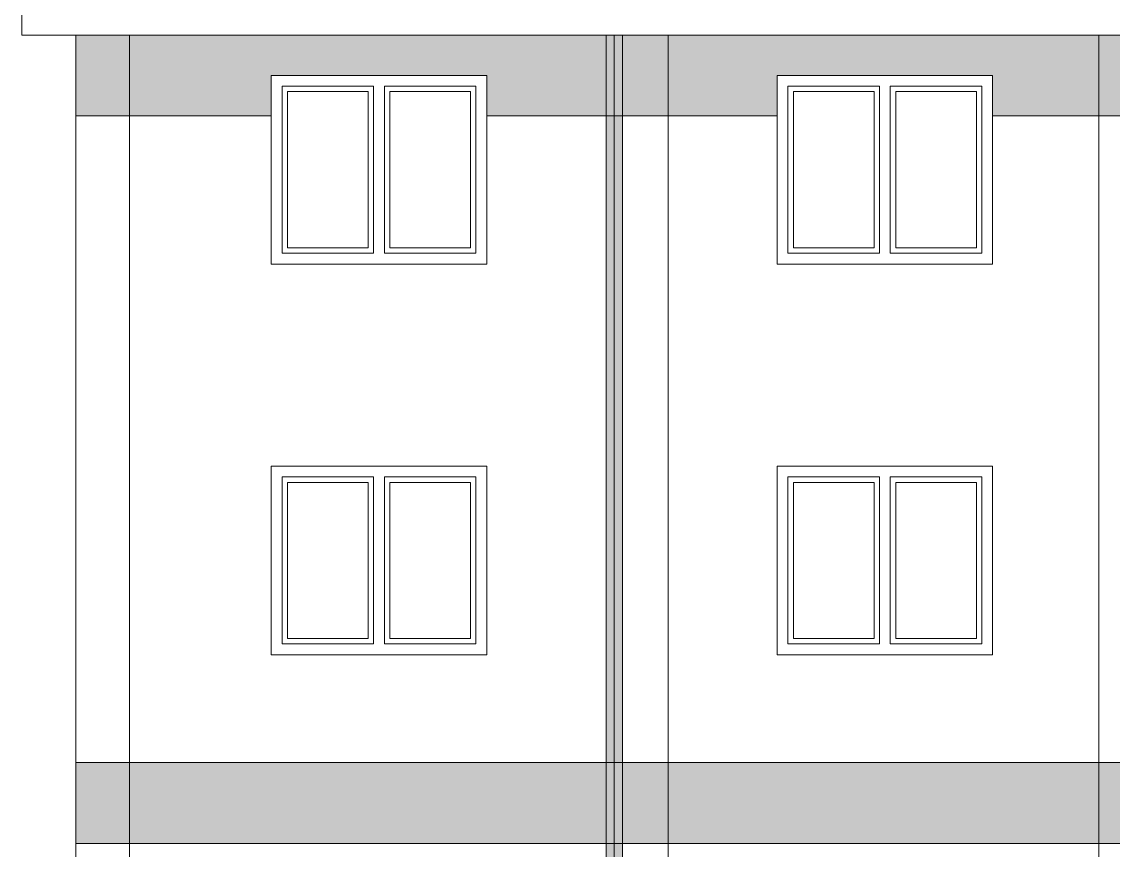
# Model space of a CAD drawing. Header units: feet. Extents: x 2791058 to 2855058, y -67651 to -18651.
# Drawn here: x 2802512 to 2806564, y -49677 to -46602 of the extents above; entities that cross this region are included whole.
import ezdxf

# ---------------------------------------------------------------- set-up
doc = ezdxf.new("R2010")
doc.units = ezdxf.units.FT
doc.header["$MEASUREMENT"] = 0
doc.linetypes.add('Hidden Line', pattern=[195.611112, 141.111112, -54.5])
doc.layers.add('Exterior walls', color=7, linetype='Continuous')
for name, color, linetype, lineweight in [('Exterior walls_Pen_No__1', 7, 'Continuous', 0), ('Exterior walls_Pen_No__80', 3, 'Continuous', 0), ('Lines_Pen_No__20', 1, 'Continuous', 0), ('Shell - Roof_Pen_No__21', 7, 'Continuous', 0)]:
    doc.layers.add(name, color=color, linetype=linetype, lineweight=lineweight)

# ---------------------------------------------------------------- blocks, each defined once
blk = doc.blocks.new('Wall_11', base_point=(2804681.6, -46651.5))
at = {"layer": 'Exterior walls', "linetype": 'Continuous', "lineweight": 0}
blk.add_hatch(color=255, dxfattribs=at).paths.add_polyline_path([(2804681.6, -46651.5), (2804681.6, -54319.8), (2804741.6, -54319.8), (2804741.6, -46651.5)])
at = {"layer": 'Exterior walls_Pen_No__1', "color": 7, "linetype": 'Continuous', "lineweight": 0, "flags": 128}
for points in [[(2804681.6, -46651.5), (2804681.6, -54319.8)], [(2804741.6, -46651.5), (2804681.6, -46651.5)], [(2804741.6, -54319.8), (2804741.6, -46651.5)]]:
    blk.add_lwpolyline(points, dxfattribs=at)

msp = doc.modelspace()

# ---------------------------------------------------------------- hatches: boundary and pattern name
at = {"layer": 'Exterior walls_Pen_No__80', "linetype": 'Continuous', "lineweight": 0, "true_color": 0x7fff7f}
for points in [[(2802711.6, -46651.5), (2802711.6, -46951.5), (2803437.8, -46951.5), (2803437.8, -46801.5), (2804237.8, -46801.5), (2804237.8, -46951.5), (2805316.6, -46951.5), (2805316.6, -46801.5), (2806116.6, -46801.5), (2806116.6, -46951.5), (2807133.1, -46951.5), (2807133.1, -46801.5), (2807933.1, -46801.5), (2807933.1, -46951.5), (2809039.6, -46951.5), (2809039.6, -46801.5), (2809839.6, -46801.5), (2809839.6, -46951.5), (2811179.2, -46951.5), (2811179.2, -46801.5), (2811979.2, -46801.5), (2811979.2, -46951.5), (2813126, -46951.5), (2813126, -46801.5), (2813926, -46801.5), (2813926, -46951.5), (2814921.5, -46951.5), (2814921.5, -46801.5), (2815721.5, -46801.5), (2815721.5, -46951.5), (2816839.5, -46951.5), (2816839.5, -46801.5), (2817639.5, -46801.5), (2817639.5, -46951.5), (2818311.6, -46951.5), (2818311.6, -46651.5)], [(2818311.6, -49351.8), (2802711.6, -49351.8), (2802711.6, -49651.8), (2818311.6, -49651.8)]]:
    msp.add_hatch(color=91, dxfattribs=at).paths.add_polyline_path(points)

# ---------------------------------------------------------------- linework, layer by layer
at = {"layer": 'Exterior walls_Pen_No__1', "color": 7, "linetype": 'Continuous', "lineweight": 0, "flags": 128}
msp.add_lwpolyline([(2818311.6, -46651.5), (2802711.6, -46651.5), (2802711.6, -46951.5), (2803437.8, -46951.5), (2803437.8, -46801.5), (2804237.8, -46801.5), (2804237.8, -46951.5), (2805316.6, -46951.5), (2805316.6, -46801.5), (2806116.6, -46801.5), (2806116.6, -46951.5), (2807133.1, -46951.5), (2807133.1, -46801.5), (2807933.1, -46801.5), (2807933.1, -46951.5), (2809039.6, -46951.5), (2809039.6, -46801.5), (2809839.6, -46801.5), (2809839.6, -46951.5), (2811179.2, -46951.5)], dxfattribs=at)
msp.add_lwpolyline([(2818311.6, -49351.8), (2802711.6, -49351.8), (2802711.6, -49651.8), (2818311.6, -49651.8)], close=True, dxfattribs=at)
at = {"layer": 'Lines_Pen_No__20', "color": 1, "linetype": 'Hidden Line', "lineweight": 0}
for p, q in [((2804237.8, -46801.5), (2803437.8, -46801.5)), ((2803437.8, -46871.5), (2803437.8, -46801.5)), ((2804237.8, -46871.5), (2804237.8, -46801.5)), ((2806116.6, -46801.5), (2805316.6, -46801.5)), ((2805316.6, -46871.5), (2805316.6, -46801.5)), ((2806116.6, -46871.5), (2806116.6, -46801.5)), ((2804237.8, -48251.5), (2803437.8, -48251.5)), ((2803437.8, -48321.5), (2803437.8, -48251.5)), ((2804237.8, -48321.5), (2804237.8, -48251.5)), ((2806116.6, -48251.5), (2805316.6, -48251.5)), ((2805316.6, -48321.5), (2805316.6, -48251.5)), ((2806116.6, -48321.5), (2806116.6, -48251.5))]:
    msp.add_line(p, q, dxfattribs=at)
at = {"layer": 'Lines_Pen_No__20', "color": 1, "linetype": 'Continuous', "lineweight": 0}
for p, q in [((2803817.8, -47461.5), (2803817.8, -46841.5)), ((2803857.8, -47461.5), (2803857.8, -46841.5)), ((2805696.6, -47461.5), (2805696.6, -46841.5)), ((2805736.6, -47461.5), (2805736.6, -46841.5)), ((2803797.8, -47441.5), (2803797.8, -46861.5)), ((2803877.8, -47441.5), (2803877.8, -46861.5)), ((2805676.6, -47441.5), (2805676.6, -46861.5)), ((2805756.6, -47441.5), (2805756.6, -46861.5)), ((2803817.8, -48911.5), (2803817.8, -48291.5)), ((2803857.8, -48911.5), (2803857.8, -48291.5)), ((2805696.6, -48911.5), (2805696.6, -48291.5)), ((2805736.6, -48911.5), (2805736.6, -48291.5)), ((2803797.8, -48891.5), (2803797.8, -48311.5)), ((2803877.8, -48891.5), (2803877.8, -48311.5)), ((2805676.6, -48891.5), (2805676.6, -48311.5)), ((2805756.6, -48891.5), (2805756.6, -48311.5))]:
    msp.add_line(p, q, dxfattribs=at)
for points in [[(2803437.8, -47501.5), (2804237.8, -47501.5), (2804237.8, -46801.5), (2803437.8, -46801.5)], [(2805316.6, -47501.5), (2806116.6, -47501.5), (2806116.6, -46801.5), (2805316.6, -46801.5)], [(2803437.8, -48951.5), (2804237.8, -48951.5), (2804237.8, -48251.5), (2803437.8, -48251.5)], [(2805316.6, -48951.5), (2806116.6, -48951.5), (2806116.6, -48251.5), (2805316.6, -48251.5)]]:
    msp.add_lwpolyline(points, close=True, dxfattribs=at)
for points in [[(2803817.8, -46841.5), (2803477.8, -46841.5), (2803477.8, -47461.5), (2803817.8, -47461.5)], [(2803857.8, -47461.5), (2804197.8, -47461.5), (2804197.8, -46841.5), (2803857.8, -46841.5)], [(2805696.6, -46841.5), (2805356.6, -46841.5), (2805356.6, -47461.5), (2805696.6, -47461.5)], [(2805736.6, -47461.5), (2806076.6, -47461.5), (2806076.6, -46841.5), (2805736.6, -46841.5)], [(2803797.8, -46861.5), (2803497.8, -46861.5), (2803497.8, -47441.5), (2803797.8, -47441.5)], [(2803877.8, -47441.5), (2804177.8, -47441.5), (2804177.8, -46861.5), (2803877.8, -46861.5)], [(2805676.6, -46861.5), (2805376.6, -46861.5), (2805376.6, -47441.5), (2805676.6, -47441.5)], [(2805756.6, -47441.5), (2806056.6, -47441.5), (2806056.6, -46861.5), (2805756.6, -46861.5)], [(2803817.8, -48291.5), (2803477.8, -48291.5), (2803477.8, -48911.5), (2803817.8, -48911.5)], [(2803857.8, -48911.5), (2804197.8, -48911.5), (2804197.8, -48291.5), (2803857.8, -48291.5)], [(2805696.6, -48291.5), (2805356.6, -48291.5), (2805356.6, -48911.5), (2805696.6, -48911.5)], [(2805736.6, -48911.5), (2806076.6, -48911.5), (2806076.6, -48291.5), (2805736.6, -48291.5)], [(2803797.8, -48311.5), (2803497.8, -48311.5), (2803497.8, -48891.5), (2803797.8, -48891.5)], [(2803877.8, -48891.5), (2804177.8, -48891.5), (2804177.8, -48311.5), (2803877.8, -48311.5)], [(2805676.6, -48311.5), (2805376.6, -48311.5), (2805376.6, -48891.5), (2805676.6, -48891.5)], [(2805756.6, -48891.5), (2806056.6, -48891.5), (2806056.6, -48311.5), (2805756.6, -48311.5)]]:
    msp.add_lwpolyline(points, dxfattribs=at)
at = {"layer": 'Shell - Roof_Pen_No__21', "color": 7, "linetype": 'Continuous', "lineweight": 0}
for p, q in [((2802511.6, -46651.5), (2802511.6, -46401.5)), ((2802511.6, -46651.5), (2810711.6, -46651.5)), ((2802711.6, -46651.5), (2802711.6, -53851.5)), ((2802711.6, -46651.5), (2802711.6, -53851.5)), ((2802911.6, -46651.5), (2802911.6, -53851.5)), ((2804711.6, -46651.5), (2804711.6, -53275.7)), ((2804911.6, -46651.5), (2804911.6, -53275.7)), ((2806511.6, -46651.5), (2806511.6, -53801.5)), ((2804237.8, -46801.5), (2803437.8, -46801.5)), ((2803437.8, -46801.5), (2803437.8, -47501.5)), ((2804237.8, -47501.5), (2804237.8, -46801.5)), ((2806116.6, -46801.5), (2805316.6, -46801.5)), ((2805316.6, -46801.5), (2805316.6, -47501.5)), ((2806116.6, -47501.5), (2806116.6, -46801.5)), ((2803437.8, -47501.5), (2804237.8, -47501.5)), ((2805316.6, -47501.5), (2806116.6, -47501.5)), ((2804237.8, -48251.5), (2803437.8, -48251.5)), ((2803437.8, -48251.5), (2803437.8, -48951.5)), ((2804237.8, -48951.5), (2804237.8, -48251.5)), ((2806116.6, -48251.5), (2805316.6, -48251.5)), ((2805316.6, -48251.5), (2805316.6, -48951.5)), ((2806116.6, -48951.5), (2806116.6, -48251.5)), ((2803437.8, -48951.5), (2804237.8, -48951.5)), ((2805316.6, -48951.5), (2806116.6, -48951.5))]:
    msp.add_line(p, q, dxfattribs=at)

# ---------------------------------------------------------------- block references
at = {"layer": 'Exterior walls', "color": 7, "lineweight": 0}
msp.add_blockref('Wall_11', (2804681.6, -46651.5), dxfattribs=at)

doc.saveas('drawing.dxf')
